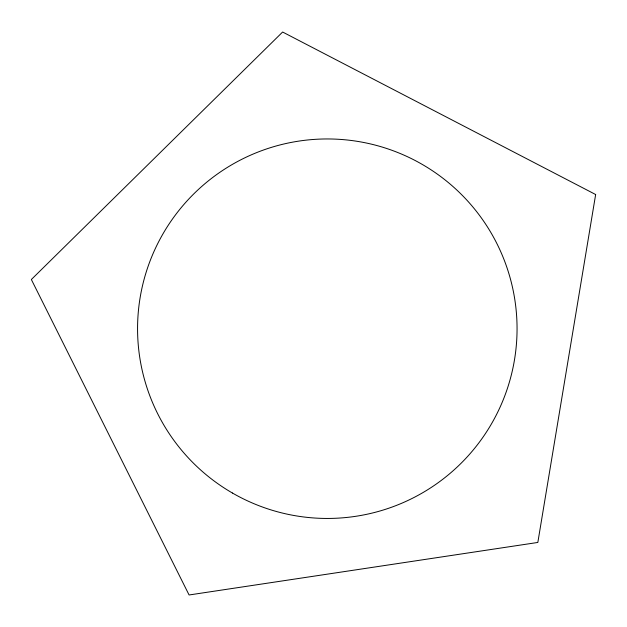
<?xml version="1.0" encoding="UTF-8"?>
<svg xmlns="http://www.w3.org/2000/svg" width="627" height="627" viewBox="0 0 627 627"><rect width="100%" height="100%" fill="white"/><g stroke="black" fill="none" stroke-linecap="round" stroke-linejoin="round"><path stroke-width="0.94" d="M595.65 194.527L537.833 542.449L189.08 594.976L31.35 279.517L282.628 32.024L595.65 194.527M232.437 493.026A189.746 189.746 0 0 0 517.056 328.697A189.746 189.746 0 0 0 232.437 164.376A189.746 189.746 0 0 0 232.437 493.026"/></g></svg>
